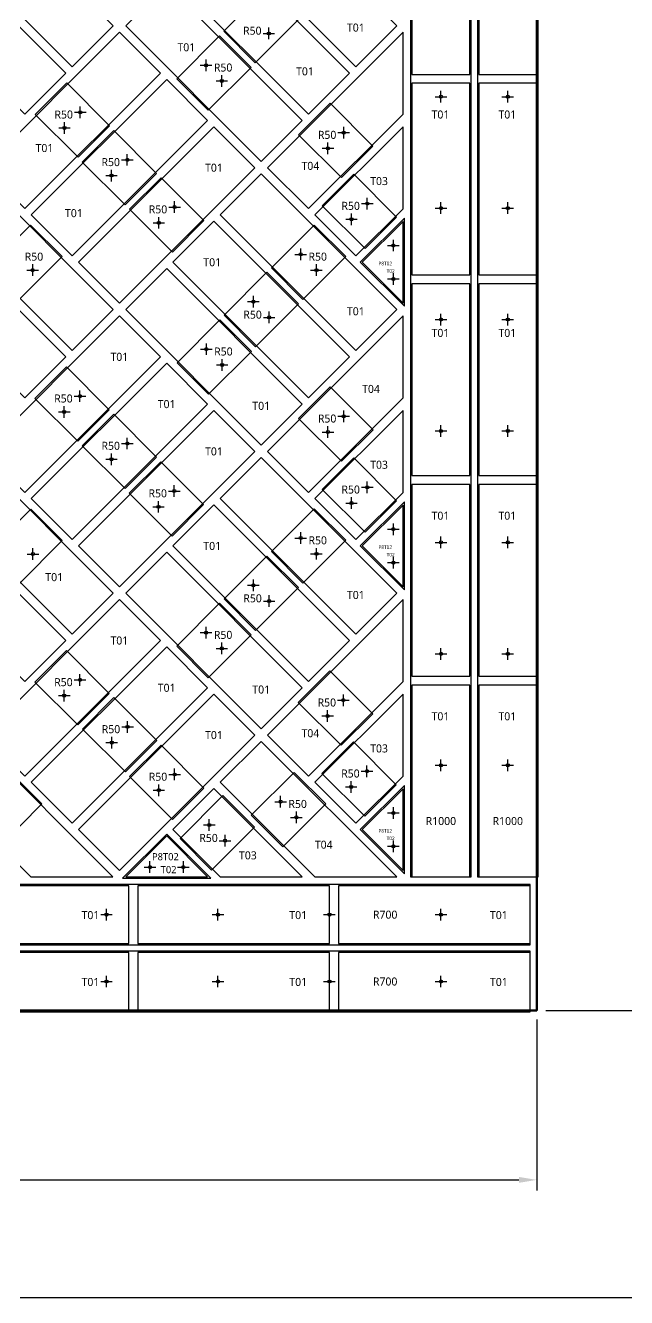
# Model space of a CAD drawing. Header units: millimetres. Extents: x -190 to 7814, y -8114 to 208.
# Drawn here: x 3572 to 4246, y -8114 to -6687 of the extents above; entities that cross this region are included whole.
import ezdxf
from ezdxf.enums import TextEntityAlignment as Align

# ---------------------------------------------------------------- set-up
doc = ezdxf.new("R2010")
doc.units = ezdxf.units.MM
for name, color, linetype in [('BOARD', 7, 'Continuous'), ('BORDER', 7, 'Continuous'), ('DIM', 8, 'Continuous'), ('P8_CLIP_PK_8T02', 14, 'Continuous'), ('P8_CLIP_R1000', 200, 'Continuous'), ('P8_CLIP_R50', 3, 'Continuous'), ('P8_CLIP_R700', 5, 'Continuous'), ('P8_HOLE', 1, 'Continuous'), ('P8_SLIP', 7, 'Continuous'), ('P8_TXT_B', 7, 'Continuous')]:
    doc.layers.add(name, color=color, linetype=linetype)
doc.styles.add('CN', font='msyh.ttc')
doc.dimstyles.new('MM', dxfattribs={"dimtxt": 34, "dimasz": 20, "dimexe": 12, "dimexo": 10, "dimgap": 8, "dimtad": 1, "dimdec": 1, "dimdsep": 46, "dimtxsty": 'CN', "dimcen": 2.5, "dimazin": 3, "dimtfac": 1, "dimtmove": 0, "dimatfit": 3})

msp = doc.modelspace()

# ---------------------------------------------------------------- linework, layer by layer
at = {"layer": 'BOARD', "lineweight": 50}
msp.add_lwpolyline([(2572.5, -7791.5), (4145, -7791.5), (4145, -6219), (2572.5, -6219)], close=True, dxfattribs=at)
at = {"layer": 'BORDER'}
msp.add_lwpolyline([(-190, -8113.5), (7813.67, -8113.5), (7813.67, 207.69), (-190, 207.69)], close=True, dxfattribs=at)
at = {"layer": 'P8_CLIP_PK_8T02'}
for points in [[(3996.5, -6902.78), (3947.06, -6952.22), (3996.5, -7001.65)], [(3996.5, -7220.98), (3947.06, -7270.42), (3996.5, -7319.85)], [(3996.5, -7539.18), (3947.06, -7588.61), (3996.5, -7638.05)], [(3779.42, -7643), (3729.98, -7593.56), (3680.55, -7643)]]:
    msp.add_lwpolyline(points, close=True, dxfattribs=at)
at = {"layer": 'P8_CLIP_R1000'}
for points in [[(4071.5, -7641.5), (4071.5, -6641.5), (4003.5, -6641.5), (4003.5, -7641.5)], [(4146.5, -7641.5), (4146.5, -6641.5), (4078.5, -6641.5), (4078.5, -7641.5)]]:
    msp.add_lwpolyline(points, close=True, dxfattribs=at)
at = {"layer": 'P8_CLIP_R50'}
for points in [[(3829.37, -6728.46), (3794.01, -6693.1), (3842.09, -6645.02), (3877.45, -6680.37)], [(3776.65, -6781.8), (3741.3, -6746.45), (3789.38, -6698.37), (3824.73, -6733.72)], [(3630.59, -6834.52), (3665.95, -6799.16), (3617.87, -6751.08), (3582.51, -6786.44)], [(3925.99, -6857.32), (3961.34, -6821.97), (3913.26, -6773.89), (3877.91, -6809.24)], [(3683.31, -6887.87), (3718.67, -6852.52), (3670.58, -6804.43), (3635.23, -6839.79)], [(3736.35, -6940.9), (3771.7, -6905.55), (3723.62, -6857.47), (3688.26, -6892.82)], [(3952.42, -6936.96), (3987.77, -6901.61), (3939.69, -6853.52), (3904.33, -6888.88)], [(3564.52, -6993.93), (3529.17, -6958.58), (3577.25, -6910.5), (3612.6, -6945.85)], [(3882.72, -6993.93), (3847.36, -6958.58), (3895.45, -6910.5), (3930.8, -6945.85)], [(3829.68, -7046.97), (3794.33, -7011.61), (3842.41, -6963.53), (3877.77, -6998.89)], [(3776.97, -7100.32), (3741.61, -7064.96), (3789.69, -7016.88), (3825.05, -7052.24)], [(3630.28, -7153.03), (3665.63, -7117.68), (3617.55, -7069.6), (3582.2, -7104.95)], [(3925.99, -7175.52), (3961.35, -7140.17), (3913.26, -7092.08), (3877.91, -7127.44)], [(3683.31, -7206.07), (3718.67, -7170.71), (3670.58, -7122.63), (3635.23, -7157.98)], [(3736.03, -7259.42), (3771.39, -7224.06), (3723.3, -7175.98), (3687.95, -7211.34)], [(3952.42, -7255.16), (3987.77, -7219.8), (3939.69, -7171.72), (3904.33, -7207.08)], [(3564.84, -7312.45), (3529.48, -7277.09), (3577.56, -7229.01), (3612.92, -7264.37)], [(3882.72, -7312.13), (3847.36, -7276.78), (3895.45, -7228.69), (3930.8, -7264.05)], [(3829.68, -7365.17), (3794.33, -7329.81), (3842.41, -7281.73), (3877.77, -7317.08)], [(3776.65, -7418.2), (3741.29, -7382.85), (3789.38, -7334.76), (3824.73, -7370.12)], [(3630.28, -7471.23), (3665.63, -7435.88), (3617.55, -7387.8), (3582.2, -7423.15)], [(3925.67, -7494.04), (3961.03, -7458.68), (3912.95, -7410.6), (3877.59, -7445.96)], [(3683.63, -7523.95), (3718.98, -7488.59), (3670.9, -7440.51), (3635.54, -7475.87)], [(3952.1, -7573.68), (3987.46, -7538.32), (3939.37, -7490.24), (3904.02, -7525.59)], [(3736.35, -7577.3), (3771.7, -7541.95), (3723.62, -7493.86), (3688.26, -7529.22)], [(3542.03, -7607.84), (3506.68, -7572.49), (3554.76, -7524.41), (3590.11, -7559.76)], [(3860.23, -7607.84), (3824.87, -7572.49), (3872.96, -7524.4), (3908.31, -7559.76)], [(3780.27, -7633.96), (3744.92, -7598.6), (3793, -7550.52), (3828.36, -7585.87)]]:
    msp.add_lwpolyline(points, close=True, dxfattribs=at)
at = {"layer": 'P8_CLIP_R700'}
for points in [[(3437.5, -7718), (4137.5, -7718), (4137.5, -7650), (3437.5, -7650)], [(3437.5, -7793), (4137.5, -7793), (4137.5, -7725), (3437.5, -7725)]]:
    msp.add_lwpolyline(points, close=True, dxfattribs=at)
at = {"layer": 'P8_HOLE'}
for p, q in [((3844.57, -6702.08), (3844.57, -6689.08)), ((3838.07, -6695.58), (3851.07, -6695.58)), ((3767.68, -6731.25), (3780.68, -6731.25)), ((3774.18, -6737.75), (3774.18, -6724.75)), ((3785.35, -6748.92), (3798.35, -6748.92)), ((3791.85, -6755.42), (3791.85, -6742.42)), ((4037.5, -6773), (4037.5, -6760)), ((4112.5, -6773), (4112.5, -6760)), ((3633.07, -6790.46), (3633.07, -6777.46)), ((4031, -6766.5), (4044, -6766.5)), ((4106, -6766.5), (4119, -6766.5)), ((3626.57, -6783.96), (3639.57, -6783.96)), ((3608.89, -6801.64), (3621.89, -6801.64)), ((3615.39, -6808.14), (3615.39, -6795.14)), ((3928.46, -6813.27), (3928.46, -6800.27)), ((3910.79, -6830.94), (3910.79, -6817.94)), ((3921.96, -6806.77), (3934.96, -6806.77)), ((3685.79, -6843.81), (3685.79, -6830.81)), ((3904.29, -6824.44), (3917.29, -6824.44)), ((3668.11, -6861.49), (3668.11, -6848.49)), ((3679.29, -6837.31), (3692.29, -6837.31)), ((3661.61, -6854.99), (3674.61, -6854.99)), ((3732.32, -6890.35), (3745.32, -6890.35)), ((3738.82, -6896.85), (3738.82, -6883.85)), ((3948.39, -6886.4), (3961.39, -6886.4)), ((3954.89, -6892.9), (3954.89, -6879.9)), ((4031, -6891.5), (4044, -6891.5)), ((4037.5, -6898), (4037.5, -6885)), ((4106, -6891.5), (4119, -6891.5)), ((4112.5, -6898), (4112.5, -6885)), ((3721.14, -6914.52), (3721.14, -6901.52)), ((3930.71, -6904.08), (3943.71, -6904.08)), ((3937.21, -6910.58), (3937.21, -6897.58)), ((3714.64, -6908.02), (3727.64, -6908.02)), ((3977.68, -6933.48), (3990.68, -6933.48)), ((3984.18, -6939.98), (3984.18, -6926.98)), ((3873.75, -6943.37), (3886.75, -6943.37)), ((3880.25, -6949.87), (3880.25, -6936.87)), ((3573.22, -6961.05), (3586.22, -6961.05)), ((3579.72, -6967.55), (3579.72, -6954.55)), ((3891.42, -6961.06), (3904.42, -6961.06)), ((3897.92, -6967.56), (3897.92, -6954.56)), ((3977.68, -6970.96), (3990.68, -6970.96)), ((3984.18, -6977.46), (3984.18, -6964.46)), ((3827.21, -7002.91), (3827.21, -6989.91)), ((3820.71, -6996.41), (3833.71, -6996.41)), ((3838.39, -7014.09), (3851.39, -7014.09)), ((3844.89, -7020.59), (3844.89, -7007.59)), ((4031, -7016.5), (4044, -7016.5)), ((4037.5, -7023), (4037.5, -7010)), ((4106, -7016.5), (4119, -7016.5)), ((4112.5, -7023), (4112.5, -7010)), ((3774.49, -7056.26), (3774.49, -7043.26)), ((3767.99, -7049.76), (3780.99, -7049.76)), ((3792.17, -7073.94), (3792.17, -7060.94)), ((3785.67, -7067.44), (3798.67, -7067.44)), ((3626.25, -7102.48), (3639.25, -7102.48)), ((3632.75, -7108.98), (3632.75, -7095.98)), ((3608.58, -7120.15), (3621.58, -7120.15)), ((3615.08, -7126.65), (3615.08, -7113.65)), ((3928.47, -7131.46), (3928.47, -7118.46)), ((3921.97, -7124.96), (3934.97, -7124.96)), ((3904.29, -7142.64), (3917.29, -7142.64)), ((3910.79, -7149.14), (3910.79, -7136.14)), ((4031, -7141.5), (4044, -7141.5)), ((4037.5, -7148), (4037.5, -7135)), ((4106, -7141.5), (4119, -7141.5)), ((4112.5, -7148), (4112.5, -7135)), ((3679.29, -7155.51), (3692.29, -7155.51)), ((3685.79, -7162.01), (3685.79, -7149.01)), ((3661.61, -7173.19), (3674.61, -7173.19)), ((3668.11, -7179.69), (3668.11, -7166.69)), ((3738.51, -7215.36), (3738.51, -7202.36)), ((3948.39, -7204.6), (3961.39, -7204.6)), ((3954.89, -7211.1), (3954.89, -7198.1)), ((3720.83, -7233.04), (3720.83, -7220.04)), ((3732.01, -7208.86), (3745.01, -7208.86)), ((3937.21, -7228.78), (3937.21, -7215.78)), ((3714.33, -7226.54), (3727.33, -7226.54)), ((3930.71, -7222.28), (3943.71, -7222.28)), ((3984.18, -7258.18), (3984.18, -7245.18)), ((3873.74, -7261.57), (3886.74, -7261.57)), ((3880.24, -7268.07), (3880.24, -7255.07)), ((3977.68, -7251.68), (3990.68, -7251.68)), ((4037.5, -7273), (4037.5, -7260)), ((4112.5, -7273), (4112.5, -7260)), ((3580.04, -7286.07), (3580.04, -7273.07)), ((3897.92, -7285.75), (3897.92, -7272.75)), ((4031, -7266.5), (4044, -7266.5)), ((4106, -7266.5), (4119, -7266.5)), ((3573.54, -7279.57), (3586.54, -7279.57)), ((3891.42, -7279.25), (3904.42, -7279.25)), ((3977.68, -7289.16), (3990.68, -7289.16)), ((3984.18, -7295.66), (3984.18, -7282.66)), ((3820.71, -7314.61), (3833.71, -7314.61)), ((3827.21, -7321.11), (3827.21, -7308.11)), ((3838.39, -7332.29), (3851.39, -7332.29)), ((3844.89, -7338.79), (3844.89, -7325.79)), ((3774.17, -7374.14), (3774.17, -7361.14)), ((3767.67, -7367.64), (3780.67, -7367.64)), ((3785.35, -7385.32), (3798.35, -7385.32)), ((3791.85, -7391.82), (3791.85, -7378.82)), ((4037.5, -7398), (4037.5, -7385)), ((4112.5, -7398), (4112.5, -7385)), ((4031, -7391.5), (4044, -7391.5)), ((4106, -7391.5), (4119, -7391.5)), ((3632.75, -7427.18), (3632.75, -7414.18)), ((3615.08, -7444.85), (3615.08, -7431.85)), ((3626.25, -7420.68), (3639.25, -7420.68)), ((3608.58, -7438.35), (3621.58, -7438.35)), ((3921.65, -7443.48), (3934.65, -7443.48)), ((3928.15, -7449.98), (3928.15, -7436.98)), ((3903.97, -7461.16), (3916.97, -7461.16)), ((3910.47, -7467.66), (3910.47, -7454.66)), ((3679.6, -7473.39), (3692.6, -7473.39)), ((3686.1, -7479.89), (3686.1, -7466.89)), ((3661.92, -7491.07), (3674.92, -7491.07)), ((3668.42, -7497.57), (3668.42, -7484.57)), ((3954.58, -7529.62), (3954.58, -7516.62)), ((4031, -7516.5), (4044, -7516.5)), ((4037.5, -7523), (4037.5, -7510)), ((4106, -7516.5), (4119, -7516.5)), ((4112.5, -7523), (4112.5, -7510)), ((3732.32, -7526.74), (3745.32, -7526.74)), ((3738.82, -7533.24), (3738.82, -7520.24)), ((3948.08, -7523.12), (3961.08, -7523.12)), ((3714.64, -7544.42), (3727.64, -7544.42)), ((3721.14, -7550.92), (3721.14, -7537.92)), ((3930.4, -7540.8), (3943.4, -7540.8)), ((3936.9, -7547.3), (3936.9, -7534.3)), ((3851.25, -7557.28), (3864.25, -7557.28)), ((3857.75, -7563.78), (3857.75, -7550.78)), ((3868.93, -7574.96), (3881.93, -7574.96)), ((3875.43, -7581.46), (3875.43, -7568.46)), ((3977.68, -7569.88), (3990.68, -7569.88)), ((3984.18, -7576.38), (3984.18, -7563.38)), ((3771.3, -7583.4), (3784.3, -7583.4)), ((3777.8, -7589.9), (3777.8, -7576.9)), ((3788.98, -7601.08), (3801.98, -7601.08)), ((3795.48, -7607.58), (3795.48, -7594.58)), ((3984.18, -7613.86), (3984.18, -7600.86)), ((3977.68, -7607.36), (3990.68, -7607.36)), ((3704.74, -7630.68), (3717.74, -7630.68)), ((3711.24, -7637.18), (3711.24, -7624.18)), ((3742.22, -7630.68), (3755.22, -7630.68)), ((3748.72, -7637.18), (3748.72, -7624.18)), ((3656, -7684), (3669, -7684)), ((3662.5, -7690.5), (3662.5, -7677.5)), ((3781, -7684), (3794, -7684)), ((3787.5, -7690.5), (3787.5, -7677.5)), ((3906, -7684), (3919, -7684)), ((3912.5, -7690.5), (3912.5, -7677.5)), ((4031, -7684), (4044, -7684)), ((4037.5, -7690.5), (4037.5, -7677.5)), ((3656, -7759), (3669, -7759)), ((3662.5, -7765.5), (3662.5, -7752.5)), ((3781, -7759), (3794, -7759)), ((3787.5, -7765.5), (3787.5, -7752.5)), ((3906, -7759), (3919, -7759)), ((3912.5, -7765.5), (3912.5, -7752.5)), ((4031, -7759), (4044, -7759)), ((4037.5, -7765.5), (4037.5, -7752.5))]:
    msp.add_line(p, q, dxfattribs=at)
for centre in [(3844.57, -6695.58), (3774.18, -6731.25), (3791.85, -6748.92), (4037.5, -6766.5), (4112.5, -6766.5), (3633.07, -6783.96), (3615.39, -6801.64), (3928.46, -6806.77), (3910.79, -6824.44), (3685.79, -6837.31), (3668.11, -6854.99), (3738.82, -6890.35), (3954.89, -6886.4), (4037.5, -6891.5), (4112.5, -6891.5), (3937.21, -6904.08), (3721.14, -6908.02), (3984.18, -6933.48), (3880.25, -6943.37), (3579.72, -6961.05), (3897.92, -6961.06), (3984.18, -6970.96), (3827.21, -6996.41), (3844.89, -7014.09), (4037.5, -7016.5), (4112.5, -7016.5), (3774.49, -7049.76), (3792.17, -7067.44), (3632.75, -7102.48), (3615.08, -7120.15), (3928.47, -7124.96), (3910.79, -7142.64), (4037.5, -7141.5), (4112.5, -7141.5), (3685.79, -7155.51), (3668.11, -7173.19), (3954.89, -7204.6), (3738.51, -7208.86), (3720.83, -7226.54), (3937.21, -7222.28), (3880.24, -7261.57), (3984.18, -7251.68), (4037.5, -7266.5), (4112.5, -7266.5), (3580.04, -7279.57), (3897.92, -7279.25), (3984.18, -7289.16), (3827.21, -7314.61), (3844.89, -7332.29), (3774.17, -7367.64), (3791.85, -7385.32), (4037.5, -7391.5), (4112.5, -7391.5), (3632.75, -7420.68), (3615.08, -7438.35), (3928.15, -7443.48), (3910.47, -7461.16), (3686.1, -7473.39), (3668.42, -7491.07), (4037.5, -7516.5), (4112.5, -7516.5), (3738.82, -7526.74), (3954.58, -7523.12), (3721.14, -7544.42), (3936.9, -7540.8), (3857.75, -7557.28), (3875.43, -7574.96), (3984.18, -7569.88), (3777.8, -7583.4), (3795.48, -7601.08), (3984.18, -7607.36), (3711.24, -7630.68), (3748.72, -7630.68), (3662.5, -7684), (3787.5, -7684), (3912.5, -7684), (4037.5, -7684), (3662.5, -7759), (3787.5, -7759), (3912.5, -7759), (4037.5, -7759)]:
    msp.add_circle(centre, 1.75, dxfattribs=at)
at = {"layer": 'P8_SLIP'}
for points in [[(3623.92, -6733.01), (3669.88, -6687.05), (3517.85, -6535.02), (3471.89, -6580.99)], [(3942.11, -6733.01), (3988.08, -6687.05), (3836.05, -6535.02), (3790.09, -6580.99)], [(4005, -6741.5), (4070, -6741.5), (4070, -6526.5), (4005, -6526.5)], [(4080, -6741.5), (4145, -6741.5), (4145, -6526.5), (4080, -6526.5)], [(3570.88, -6786.05), (3616.84, -6740.08), (3464.82, -6588.06), (3418.85, -6634.02)], [(3889.08, -6786.05), (3935.04, -6740.08), (3783.01, -6588.06), (3737.05, -6634.02)], [(3836.05, -6839.08), (3882.01, -6793.12), (3729.98, -6641.09), (3684.02, -6687.05)], [(3570.88, -6892.11), (3722.91, -6740.08), (3676.95, -6694.12), (3524.92, -6846.15)], [(3889.08, -6892.11), (3995, -6786.19), (3995, -6694.27), (3843.12, -6846.15)], [(3623.92, -6945.15), (3775.94, -6793.12), (3729.98, -6747.16), (3577.95, -6899.18)], [(4005, -6966.5), (4070, -6966.5), (4070, -6751.5), (4005, -6751.5)], [(4080, -6966.5), (4145, -6966.5), (4145, -6751.5), (4080, -6751.5)], [(3676.95, -6998.18), (3828.98, -6846.15), (3783.01, -6800.19), (3630.99, -6952.22)], [(3942.11, -6945.15), (3995, -6892.26), (3995, -6800.34), (3896.15, -6899.18)], [(3623.92, -7051.21), (3669.88, -7005.25), (3517.85, -6853.22), (3471.89, -6899.18)], [(3942.11, -7051.21), (3988.08, -7005.25), (3836.05, -6853.22), (3790.09, -6899.18)], [(3570.88, -7104.24), (3616.84, -7058.28), (3464.82, -6906.26), (3418.85, -6952.22)], [(3889.08, -7104.24), (3935.04, -7058.28), (3783.01, -6906.26), (3737.05, -6952.22)], [(3995, -6998.03), (3995, -6906.4), (3949.18, -6952.22)], [(3836.05, -7157.28), (3882.01, -7111.32), (3729.98, -6959.29), (3684.02, -7005.25)], [(4005, -7191.5), (4070, -7191.5), (4070, -6976.5), (4005, -6976.5)], [(4080, -7191.5), (4145, -7191.5), (4145, -6976.5), (4080, -6976.5)], [(3570.88, -7210.31), (3722.91, -7058.28), (3676.95, -7012.32), (3524.92, -7164.35)], [(3889.08, -7210.31), (3995, -7104.39), (3995, -7012.47), (3843.12, -7164.35)], [(3623.92, -7263.34), (3775.94, -7111.32), (3729.98, -7065.35), (3577.95, -7217.38)], [(3676.95, -7316.38), (3828.98, -7164.35), (3783.01, -7118.39), (3630.99, -7270.42)], [(3942.11, -7263.34), (3995, -7210.46), (3995, -7118.53), (3896.15, -7217.38)], [(3623.92, -7369.41), (3669.88, -7323.45), (3517.85, -7171.42), (3471.89, -7217.38)], [(3942.11, -7369.41), (3988.08, -7323.45), (3836.05, -7171.42), (3790.09, -7217.38)], [(4005, -7416.5), (4070, -7416.5), (4070, -7201.5), (4005, -7201.5)], [(4080, -7416.5), (4145, -7416.5), (4145, -7201.5), (4080, -7201.5)], [(3570.88, -7422.44), (3616.84, -7376.48), (3464.82, -7224.45), (3418.85, -7270.42)], [(3889.08, -7422.44), (3935.04, -7376.48), (3783.01, -7224.45), (3737.05, -7270.42)], [(3995, -7316.23), (3995, -7224.6), (3949.18, -7270.42)], [(3836.05, -7475.48), (3882.01, -7429.51), (3729.98, -7277.49), (3684.02, -7323.45)], [(3570.88, -7528.51), (3722.91, -7376.48), (3676.95, -7330.52), (3524.92, -7482.55)], [(3889.08, -7528.51), (3995, -7422.59), (3995, -7330.67), (3843.12, -7482.55)], [(3623.92, -7581.54), (3775.94, -7429.51), (3729.98, -7383.55), (3577.95, -7535.58)], [(4005, -7641.5), (4070, -7641.5), (4070, -7426.5), (4005, -7426.5)], [(4080, -7641.5), (4145, -7641.5), (4145, -7426.5), (4080, -7426.5)], [(3676.95, -7634.58), (3828.98, -7482.55), (3783.01, -7436.59), (3630.99, -7588.61)], [(3942.11, -7581.54), (3995, -7528.66), (3995, -7436.73), (3896.15, -7535.58)], [(3577.81, -7641.5), (3669.73, -7641.5), (3517.85, -7489.62), (3471.89, -7535.58)], [(3896.01, -7641.5), (3987.93, -7641.5), (3836.05, -7489.62), (3790.09, -7535.58)], [(3789.94, -7641.5), (3881.86, -7641.5), (3783.01, -7542.65), (3737.05, -7588.61)], [(3995, -7634.43), (3995, -7542.8), (3949.18, -7588.61)], [(3775.8, -7641.5), (3729.98, -7595.68), (3684.17, -7641.5)], [(3472.5, -7716.5), (3687.5, -7716.5), (3687.5, -7651.5), (3472.5, -7651.5)], [(3697.5, -7716.5), (3912.5, -7716.5), (3912.5, -7651.5), (3697.5, -7651.5)], [(3922.5, -7716.5), (4137.5, -7716.5), (4137.5, -7651.5), (3922.5, -7651.5)], [(3472.5, -7791.5), (3687.5, -7791.5), (3687.5, -7726.5), (3472.5, -7726.5)], [(3697.5, -7791.5), (3912.5, -7791.5), (3912.5, -7726.5), (3697.5, -7726.5)], [(3922.5, -7791.5), (4137.5, -7791.5), (4137.5, -7726.5), (3922.5, -7726.5)]]:
    msp.add_lwpolyline(points, close=True, dxfattribs=at)

# ---------------------------------------------------------------- texts
at = {"layer": 'P8_CLIP_PK_8T02', "style": 'CN'}
for height, p in [(4, (3975.06, -6953.65)), (4, (3975.06, -7271.85)), (4, (3975.06, -7590.05)), (8, (3728.55, -7619))]:
    msp.add_text('P8T02', height=height, dxfattribs=at).set_placement(p, align=Align.MIDDLE_CENTER)
at = {"layer": 'P8_CLIP_R1000', "style": 'CN'}
for p in [(4037.5, -7579), (4112.5, -7579)]:
    msp.add_text('R1000', height=9, dxfattribs=at).set_placement(p, align=Align.MIDDLE_CENTER)
at = {"layer": 'P8_CLIP_R50', "style": 'CN'}
for p in [(3826.01, -6692.46), (3793.3, -6733.8), (3614.51, -6786.52), (3909.91, -6809.32), (3667.23, -6839.87), (3720.26, -6892.9), (3936.33, -6888.96), (3581.17, -6945.93), (3899.36, -6945.93), (3826.33, -7010.97), (3793.61, -7052.32), (3614.2, -7105.03), (3909.91, -7127.52), (3667.23, -7158.07), (3936.33, -7207.16), (3719.95, -7211.42), (3899.36, -7264.13), (3826.33, -7329.17), (3793.29, -7370.2), (3614.2, -7423.23), (3909.59, -7446.04), (3667.54, -7475.95), (3720.26, -7529.3), (3936.02, -7525.68), (3876.87, -7559.84), (3776.92, -7597.96)]:
    msp.add_text('R50', height=9, dxfattribs=at).set_placement(p, align=Align.MIDDLE_CENTER)
at = {"layer": 'P8_CLIP_R700', "style": 'CN'}
for p in [(3975, -7684), (3975, -7759)]:
    msp.add_text('R700', height=9, dxfattribs=at).set_placement(p, align=Align.MIDDLE_CENTER)
at = {"layer": 'P8_TXT_B', "style": 'CN'}
for s, height, p in [('T01', 9, (3942.09, -6689.01)), ('T01', 9, (3752.02, -6711.08)), ('T01', 9, (3885.05, -6738.05)), ('T01', 9, (4037, -6786.5)), ('T01', 9, (4112, -6786.5)), ('T01', 9, (3592.92, -6824.11)), ('T01', 9, (3782.99, -6846.18)), ('T04', 9, (3891.12, -6844.11)), ('T03', 9, (3968.15, -6861.15)), ('T01', 9, (3625.95, -6897.15)), ('T01', 9, (3781.05, -6952.24)), ('T02', 4, (3981.18, -6962.03)), ('T01', 9, (3942.09, -7007.21)), ('T01', 9, (4037, -7031.5)), ('T01', 9, (4112, -7031.5)), ('T01', 9, (3676.92, -7058.31)), ('T04', 9, (3959.12, -7094.31)), ('T01', 9, (3729.95, -7111.34)), ('T01', 9, (3836.02, -7113.28)), ('T01', 9, (3782.99, -7164.38)), ('T03', 9, (3968.15, -7179.34)), ('T01', 9, (4037, -7236.5)), ('T01', 9, (4112, -7236.5)), ('T01', 9, (3781.05, -7270.44)), ('T02', 4, (3981.18, -7280.23)), ('T01', 9, (3603.89, -7305.41)), ('T01', 9, (3942.09, -7325.41)), ('T01', 9, (3676.92, -7376.51)), ('T01', 9, (3729.95, -7429.54)), ('T01', 9, (3836.02, -7431.48)), ('T01', 9, (4037, -7461.5)), ('T01', 9, (4112, -7461.5)), ('T04', 9, (3891.12, -7480.51)), ('T01', 9, (3782.99, -7482.58)), ('T03', 9, (3968.15, -7497.54)), ('T04', 9, (3906.09, -7605.5)), ('T02', 4, (3981.18, -7598.43)), ('T03', 9, (3821.05, -7617.5)), ('T02', 8, (3732.17, -7633.5)), ('T01', 9, (3644.5, -7684.5)), ('T01', 9, (3877.5, -7684.5)), ('T01', 9, (4102.5, -7684.5)), ('T01', 9, (3644.5, -7759.5)), ('T01', 9, (3877.5, -7759.5)), ('T01', 9, (4102.5, -7759.5))]:
    msp.add_text(s, height=height, dxfattribs=at).set_placement(p, align=Align.MIDDLE_CENTER)

# ---------------------------------------------------------------- dimensions: what is measured, and where the dimension line sits
at = {"layer": 'DIM'}
msp.add_linear_dim(base=(4335, -7791.5), p1=(4145, -7791.5), p2=(4145, -6219), angle=90, dimstyle='MM', dxfattribs=at).render()
msp.add_linear_dim(base=(2572.5, -7981.5), p1=(2572.5, -7791.5), p2=(4145, -7791.5), dimstyle='MM', dxfattribs=at).render()

doc.saveas('drawing.dxf')
